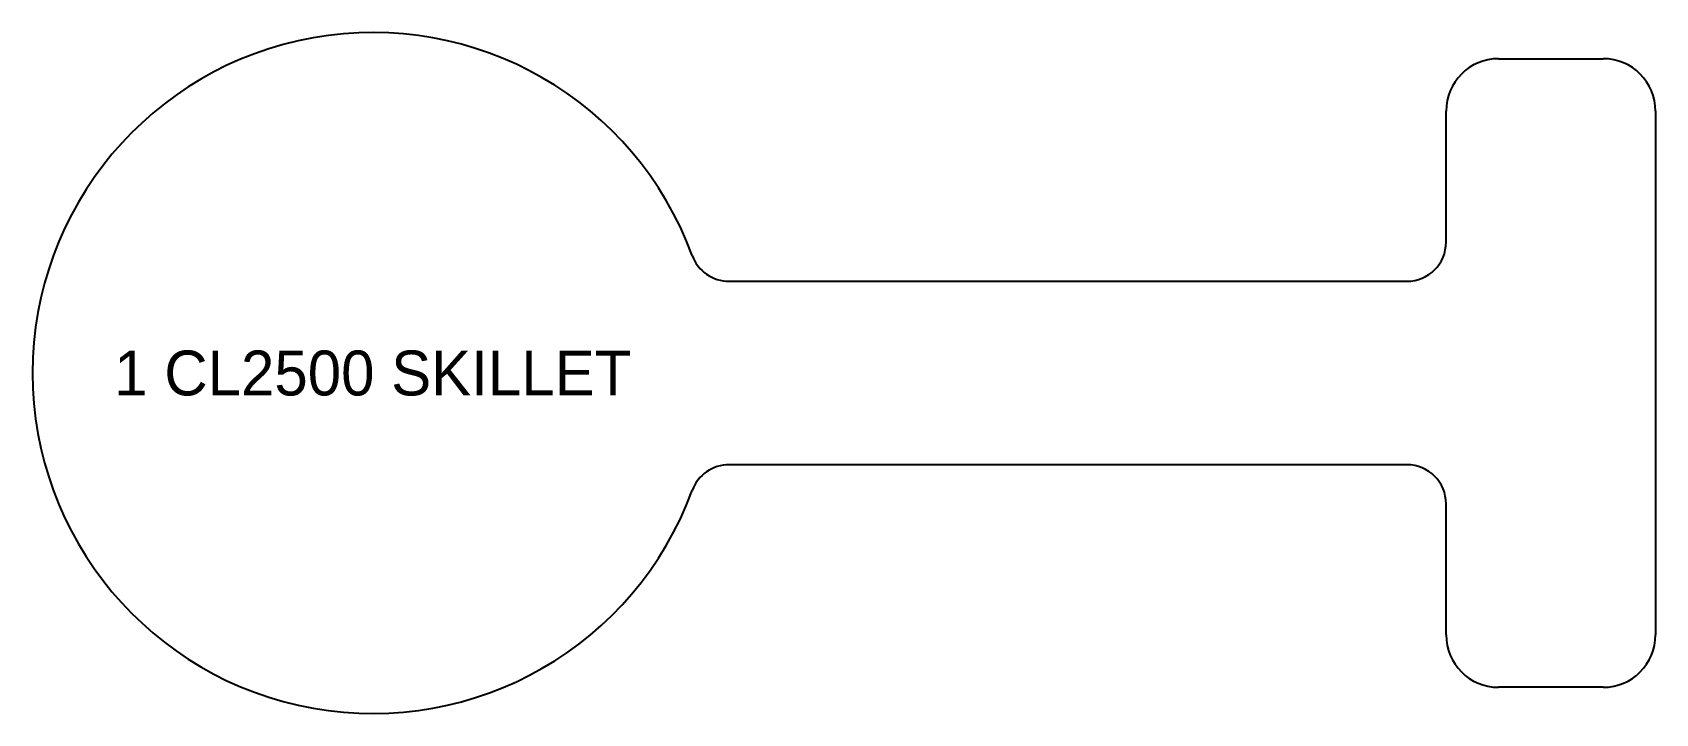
# Model space of a CAD drawing. Header units: inches. Extents: x -1.62 to 6.12, y -1.62 to 1.62.
import ezdxf
from ezdxf.enums import TextEntityAlignment as Align

# ---------------------------------------------------------------- set-up
doc = ezdxf.new("R2010")
doc.units = ezdxf.units.IN
doc.header["$MEASUREMENT"] = 0
doc.layers.add('CUT', color=7, linetype='CONTINUOUS')
doc.layers.add('ETCH', color=1, linetype='CONTINUOUS')

msp = doc.modelspace()

# ---------------------------------------------------------------- linework, layer by layer
at = {"layer": 'CUT'}
for p, q in [((5.375, 1.5), (5.875, 1.5)), ((5.125, 0.625), (5.125, 1.25)), ((6.125, 1.25), (6.125, -1.25)), ((1.701332, 0.4375), (4.9375, 0.4375)), ((4.9375, -0.4375), (1.701332, -0.4375)), ((5.125, -1.25), (5.125, -0.625)), ((5.875, -1.5), (5.375, -1.5))]:
    msp.add_line(p, q, dxfattribs=at)
for centre, radius, start, end in [((0, 0), 1.625, 20.171271, 339.828729), ((5.375, 1.25), 0.25, 90, 180), ((5.875, 1.25), 0.25, 0, 90), ((4.9375, 0.625), 0.1875, 270, 0), ((1.701332, 0.625), 0.1875, 200.171271, 270), ((1.701332, -0.625), 0.1875, 90, 159.828729), ((4.9375, -0.625), 0.1875, 0, 90), ((5.375, -1.25), 0.25, 180, 270), ((5.875, -1.25), 0.25, 270, 0)]:
    msp.add_arc(centre, radius, start, end, dxfattribs=at)

# ---------------------------------------------------------------- texts
at = {"layer": 'ETCH'}
msp.add_text('1 CL2500 SKILLET', height=0.214283, dxfattribs=at).set_placement((0, 0), align=Align.MIDDLE_CENTER)

doc.saveas('drawing.dxf')
